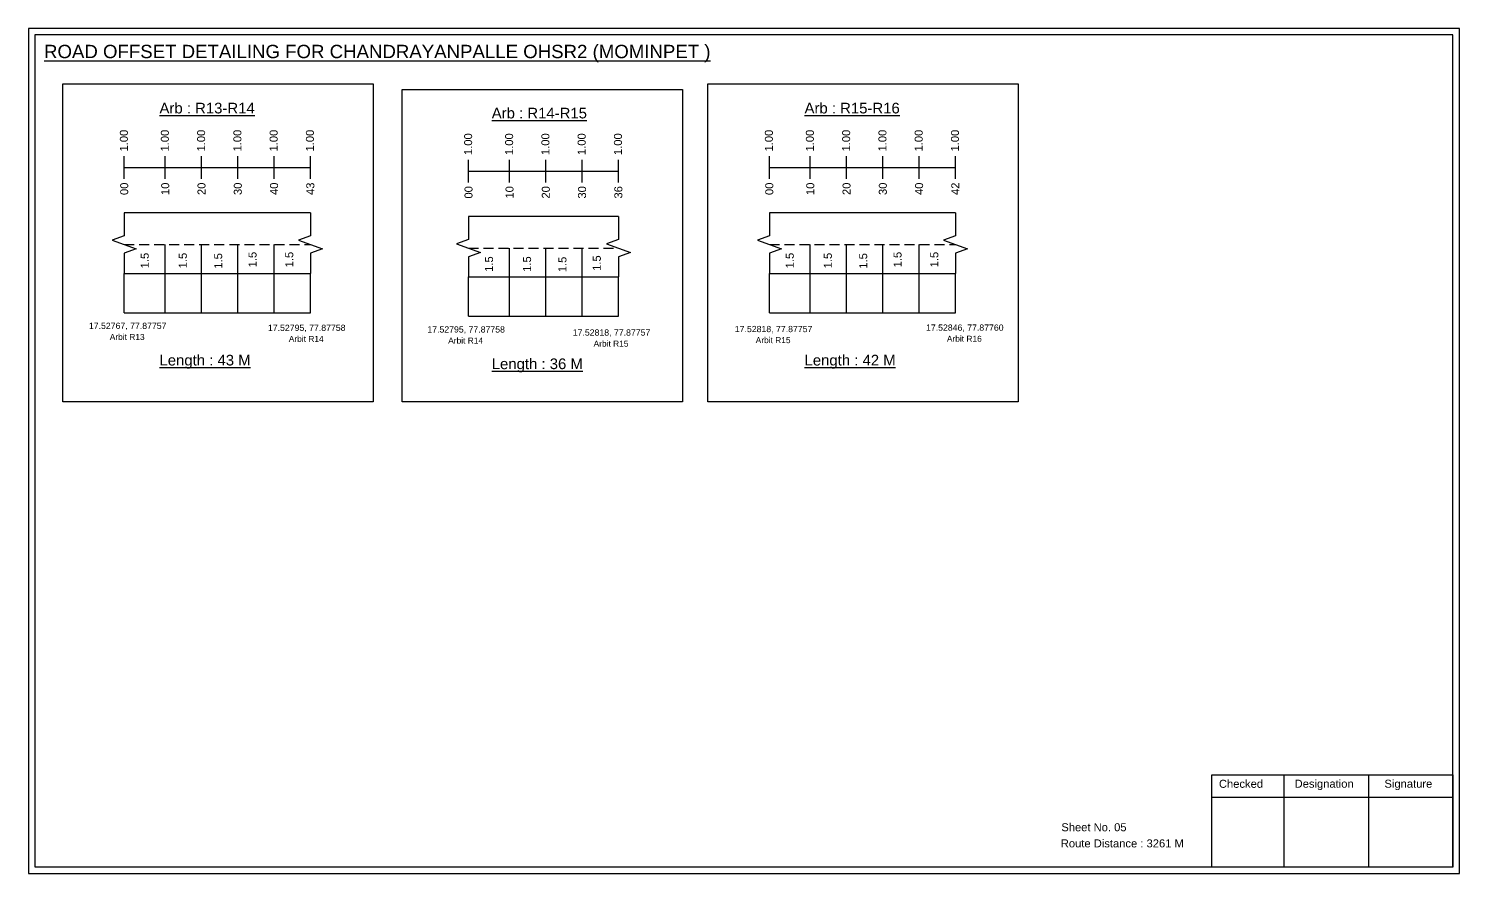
# Model space of a CAD drawing. Header units: inches. Extents: x 344 to 6776, y 358 to 1565.
# Drawn here: x 6240 to 6776, y 483 to 800 of the extents above; entities that cross this region are included whole.
import ezdxf

# ---------------------------------------------------------------- set-up
doc = ezdxf.new("R2010")
doc.units = ezdxf.units.IN
doc.header["$MEASUREMENT"] = 0
doc.linetypes.add('DASHED2', pattern=[0.375, 0.25, -0.125])
doc.layers.add('PDF_Geometry', color=7, linetype='Continuous')
doc.layers.add('PDF_Text', color=5, linetype='Continuous')
doc.styles.add('PDF Arial', font='arial.ttf')
doc.styles.get("Standard").update_dxf_attribs({"font": 'arial.ttf'})

msp = doc.modelspace()

# ---------------------------------------------------------------- linework, layer by layer
at = {"color": 217, "true_color": 0x93278f}
for p, q in [((6275.85, 743.51), (6275.85, 752.07)), ((6291.22, 743.51), (6291.22, 752.07)), ((6304.82, 743.51), (6304.82, 752.07)), ((6318.42, 743.51), (6318.42, 752.07)), ((6332.02, 743.51), (6332.02, 752.07)), ((6345.62, 743.51), (6345.62, 752.07)), ((6517.71, 743.51), (6517.71, 752.07)), ((6533.07, 743.51), (6533.07, 752.07)), ((6546.67, 743.51), (6546.67, 752.07)), ((6560.27, 743.51), (6560.27, 752.07)), ((6573.87, 743.51), (6573.87, 752.07)), ((6587.47, 743.51), (6587.47, 752.07)), ((6275.85, 747.78), (6345.62, 747.78)), ((6404.93, 742.18), (6404.93, 750.74)), ((6404.93, 746.45), (6461.1, 746.45)), ((6420.3, 742.18), (6420.3, 750.74)), ((6433.9, 742.18), (6433.9, 750.74)), ((6447.5, 742.18), (6447.5, 750.74)), ((6461.1, 742.18), (6461.1, 750.74)), ((6517.71, 747.78), (6587.47, 747.78))]:
    msp.add_line(p, q, dxfattribs=at)
for p, q in [((6345.62, 730.79), (6275.85, 730.79)), ((6587.47, 730.79), (6517.71, 730.79)), ((6461.1, 729.46), (6404.93, 729.46)), ((6291.22, 693.37), (6291.22, 718.9)), ((6304.82, 693.37), (6304.82, 718.9)), ((6318.42, 693.37), (6318.42, 718.9)), ((6332.02, 693.37), (6332.02, 718.9)), ((6533.07, 693.37), (6533.07, 718.9)), ((6546.67, 693.37), (6546.67, 718.9)), ((6560.27, 693.37), (6560.27, 718.9)), ((6573.87, 693.37), (6573.87, 718.9)), ((6420.3, 692.04), (6420.3, 717.57)), ((6433.9, 692.04), (6433.9, 717.57)), ((6447.5, 692.04), (6447.5, 717.57)), ((6275.85, 708.1), (6345.62, 708.1)), ((6275.85, 693.37), (6275.85, 708.1)), ((6345.62, 693.37), (6345.62, 708.1)), ((6404.93, 706.77), (6461.1, 706.77)), ((6404.93, 692.04), (6404.93, 706.77)), ((6461.1, 692.04), (6461.1, 706.77)), ((6517.71, 708.1), (6587.47, 708.1)), ((6517.71, 693.37), (6517.71, 708.1)), ((6587.47, 693.37), (6587.47, 708.1))]:
    msp.add_line(p, q)
at = {"linetype": 'DASHED2', "ltscale": 15}
for p, q in [((6275.85, 718.9), (6345.62, 718.9)), ((6517.71, 718.9), (6587.47, 718.9)), ((6404.93, 717.57), (6461.1, 717.57))]:
    msp.add_line(p, q, dxfattribs=at)
at = {"color": 5}
for p, q in [((6275.85, 693.37), (6345.62, 693.37)), ((6517.71, 693.37), (6587.47, 693.37)), ((6404.93, 692.04), (6461.1, 692.04))]:
    msp.add_line(p, q, dxfattribs=at)
for points in [[(6252.74, 779.21), (6369.1, 779.21), (6369.1, 660), (6252.74, 660)], [(6494.6, 779.21), (6610.95, 779.21), (6610.95, 660), (6494.6, 660)], [(6380.04, 777.01), (6485.2, 777.01), (6485.2, 660), (6380.04, 660)]]:
    msp.add_lwpolyline(points, close=True)
at = {"linetype": 'Continuous'}
for points in [[(6275.85, 730.79), (6275.85, 722.18), (6271.35, 720.54), (6280.34, 717.27), (6275.85, 715.63), (6275.85, 708.1)], [(6345.62, 730.79), (6345.62, 722.18), (6341.12, 720.54), (6350.11, 717.27), (6345.62, 715.63), (6345.62, 708.1)], [(6517.71, 730.79), (6517.71, 722.18), (6513.21, 720.54), (6522.2, 717.27), (6517.71, 715.63), (6517.71, 708.1)], [(6587.47, 730.79), (6587.47, 722.18), (6582.98, 720.54), (6591.97, 717.27), (6587.47, 715.63), (6587.47, 708.1)], [(6404.93, 729.46), (6404.93, 720.85), (6400.43, 719.21), (6409.43, 715.94), (6404.93, 714.3), (6404.93, 706.77)], [(6461.1, 729.46), (6461.1, 720.85), (6456.6, 719.21), (6465.6, 715.94), (6461.1, 714.3), (6461.1, 706.77)], [(6461.1, 729.46), (6461.1, 720.85), (6456.6, 719.21), (6465.6, 715.94), (6461.1, 714.3), (6461.1, 706.77)]]:
    msp.add_lwpolyline(points, dxfattribs=at)
at = {"layer": 'PDF_Geometry'}
for points in [[(6239.96, 799.88), (6239.96, 483.17), (6776.44, 483.17), (6776.44, 799.88)], [(6242.29, 797.55), (6242.29, 485.59), (6774.02, 485.59), (6774.02, 797.55)]]:
    msp.add_lwpolyline(points, close=True, dxfattribs=at)
at = {"layer": 'PDF_Geometry', "color": 242, "true_color": 0xcc1f26}
msp.add_lwpolyline([(6774.02, 485.49), (6683.68, 485.49), (6683.68, 520.1), (6774.02, 520.1)], close=True, dxfattribs=at)
for points in [[(6710.66, 520.1), (6710.66, 485.49)], [(6742.39, 520.1), (6742.39, 485.49)], [(6683.68, 511.73), (6774.02, 511.73)]]:
    msp.add_lwpolyline(points, dxfattribs=at)

# ---------------------------------------------------------------- texts
at = {"color": 242, "true_color": 0xcd2027}
for s, height, p in [('%%UROAD OFFSET DETAILING FOR CHANDRAYANPALLE OHSR2 (MOMINPET )', 5, (6245.74, 788.8)), ('%%UArb : R13-R14', 4, (6289.04, 768.08)), ('%%UArb : R14-R15', 4, (6413.61, 766.21)), ('%%UArb : R15-R16', 4, (6530.9, 768.08)), ('%%ULength : 43 M', 4, (6289.04, 673.58)), ('%%ULength : 36 M', 4, (6413.61, 672.21)), ('%%ULength : 42 M', 4, (6530.9, 673.58))]:
    msp.add_text(s, height=height, dxfattribs=at).set_placement(p)
at = {"color": 217, "true_color": 0x93278f}
for s, p in [('1.00', (6277.17, 753.81)), ('1.00', (6292.54, 753.81)), ('1.00', (6306.14, 753.81)), ('1.00', (6319.74, 753.81)), ('1.00', (6333.34, 753.81)), ('1.00', (6346.94, 753.81)), ('1.00', (6519.03, 753.81)), ('1.00', (6534.4, 753.81)), ('1.00', (6548, 753.81)), ('1.00', (6561.6, 753.81)), ('1.00', (6575.2, 753.81)), ('1.00', (6588.8, 753.81)), ('1.00', (6406.26, 752.48)), ('1.00', (6421.63, 752.48)), ('1.00', (6435.23, 752.48)), ('1.00', (6448.83, 752.48)), ('1.00', (6462.43, 752.48)), ('00', (6277.32, 737.49)), ('10', (6292.69, 737.49)), ('20', (6306.29, 737.49)), ('30', (6319.89, 737.49)), ('40', (6333.49, 737.49)), ('43', (6347.09, 737.49)), ('00', (6406.41, 736.16)), ('10', (6421.78, 736.16)), ('20', (6435.38, 736.16)), ('30', (6448.98, 736.16)), ('36', (6462.58, 736.16)), ('00', (6519.18, 737.49)), ('10', (6534.55, 737.49)), ('20', (6548.15, 737.49)), ('30', (6561.75, 737.49)), ('40', (6575.35, 737.49)), ('42', (6588.95, 737.49))]:
    msp.add_text(s, height=3, rotation=90, dxfattribs=at).set_placement(p)
for p in [(6285, 710.01), (6299.27, 710.01), (6312.54, 709.88), (6325.43, 710.38), (6339.19, 710.38), (6414.09, 708.68), (6428.36, 708.68), (6441.62, 708.55), (6454.51, 709.05), (6526.86, 710.01), (6541.13, 710.01), (6554.39, 709.88), (6567.28, 710.38), (6581.05, 710.38)]:
    msp.add_text('1.5', height=3, rotation=90).set_placement(p)
at = {"color": 5}
for s, height, p in [('17.52767, 77.87757', 2.34, (6262.57, 687.29)), ('17.52795, 77.87758', 2.34, (6329.7, 686.55)), ('17.52795, 77.87758', 2.34, (6389.47, 685.94)), ('17.52818, 77.87757', 2.34, (6443.99, 684.78)), ('17.52818, 77.87757', 2.34, (6504.76, 686.08)), ('17.52846, 77.87760', 2.34, (6576.45, 686.61)), ('Arbit R13', 2.246, (6270.39, 683.16)), ('Arbit R14', 2.246, (6337.52, 682.43)), ('Arbit R14', 2.246, (6397.29, 681.82)), ('Arbit R15', 2.246, (6451.81, 680.65)), ('Arbit R15', 2.246, (6512.58, 681.96)), ('Arbit R16', 2.246, (6584.27, 682.48))]:
    msp.add_text(s, height=height, dxfattribs=at).set_placement(p)
for s, p in [('Sheet No. 05', (6627.18, 498.96)), ('Route Distance : 3261 M', (6626.99, 492.91))]:
    msp.add_text(s, height=3).set_placement(p)
at = {"layer": 'PDF_Text', "color": 7, "attachment_point": 7, "style": 'PDF Arial'}
for s, insert, char_height in [('Checked', (6686.28, 515.21), 3.001), ('Designation', (6714.66, 514.38), 3.0006), ('Signature', (6748.34, 514.38), 3.001)]:
    msp.add_mtext(s, dxfattribs=dict(at, insert=insert, char_height=char_height))

doc.saveas('drawing.dxf')
